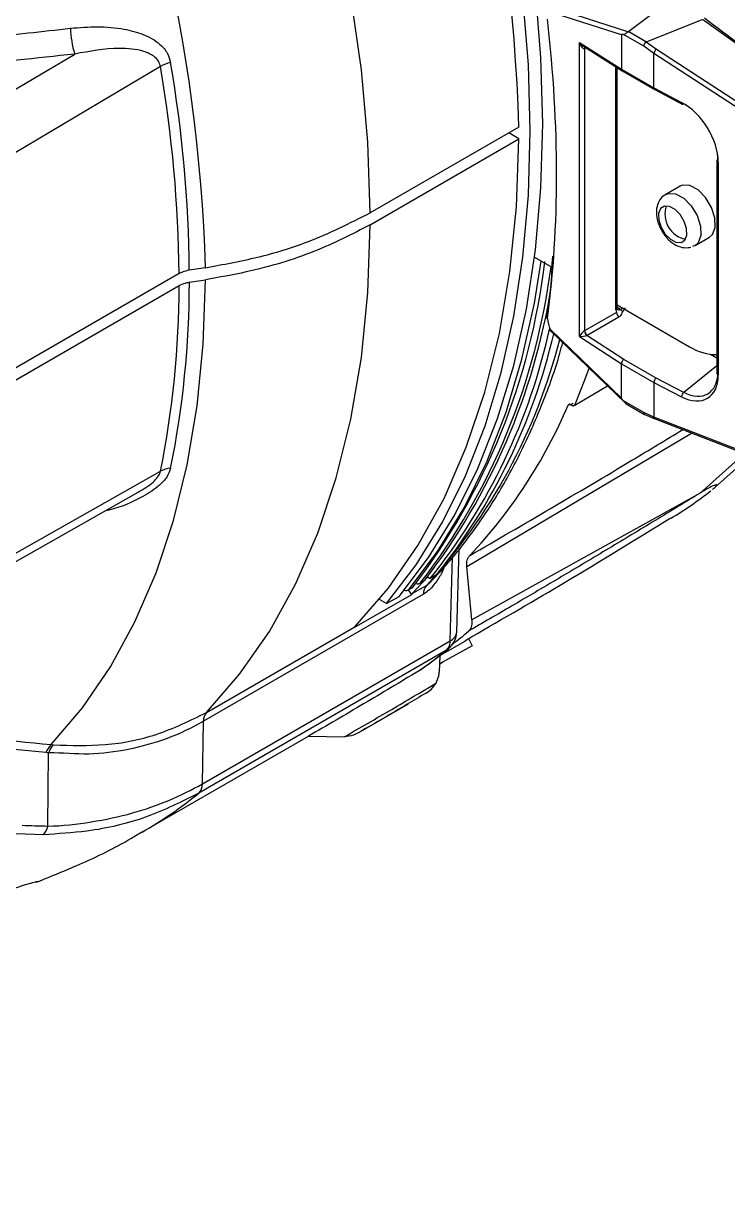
# Model space of a CAD drawing. Extents: x 16.7 to 113.1, y 4.5 to 84.5.
# Drawn here: x 82.06 to 83.977, y 62.056 to 65.207 of the extents above; entities that cross this region are included whole.
import ezdxf

# ---------------------------------------------------------------- set-up
doc = ezdxf.new("R2010")
doc.units = 0
doc.header["$MEASUREMENT"] = 0
doc.layers.add('OBJECT', color=7, linetype='CONTINUOUS')

msp = doc.modelspace()

# ---------------------------------------------------------------- linework, layer by layer
at = {"layer": 'OBJECT'}
for p, q in [((83.8187, 65.2673), (83.7073, 65.184)), ((83.6872, 65.1753), (83.4944, 65.237)), ((83.5041, 65.2481), (83.7062, 65.1834)), ((83.7552, 65.1564), (83.9068, 65.2165)), ((84.1122, 65.0703), (83.9082, 65.217)), ((83.6872, 65.1753), (83.6872, 65.0818)), ((83.7478, 65.1445), (83.693, 65.1762)), ((83.7073, 65.184), (83.7552, 65.1564)), ((83.5733, 65.1544), (83.6872, 65.0818)), ((83.5733, 64.3546), (83.5733, 65.1544)), ((83.5845, 65.144), (83.6892, 65.0772)), ((83.5917, 65.1393), (83.5871, 65.1375)), ((83.5871, 65.1375), (83.5871, 64.3703)), ((83.7755, 65.1246), (83.7478, 65.1445)), ((83.755, 65.1563), (83.7829, 65.1362)), ((83.7829, 65.1362), (84.087, 64.9382)), ((81.8582, 64.9197), (82.2005, 65.1229)), ((84.0799, 64.9265), (83.7755, 65.1247)), ((83.7755, 65.0307), (83.7755, 65.1246)), ((83.6723, 64.4271), (83.6723, 65.088)), ((83.6759, 64.4315), (83.6759, 65.0857)), ((83.6872, 65.0818), (83.7755, 65.0307)), ((83.6872, 65.0818), (83.6872, 65.0818)), ((83.6893, 65.0771), (83.7775, 65.0262)), ((83.7755, 65.0307), (83.8508, 64.9912)), ((83.7755, 65.0307), (83.7755, 65.0307)), ((83.7777, 65.0261), (83.8529, 64.9867)), ((83.4084, 64.9244), (83.0044, 64.6912)), ((83.4084, 64.8918), (83.3808, 64.9085)), ((83.0044, 64.6586), (83.4084, 64.8918)), ((83.9472, 64.8335), (83.9472, 64.2537)), ((83.9505, 64.8292), (83.9505, 64.2494)), ((83.8466, 64.7635), (83.8077, 64.7411)), ((83.8877, 64.6025), (83.9266, 64.625)), ((83.8876, 64.6025), (83.8807, 64.5997)), ((83.451, 64.5705), (83.4985, 64.543)), ((82.5561, 64.5418), (82.5122, 64.535)), ((82.4844, 64.5257), (79.1724, 62.6138)), ((82.5122, 64.5024), (82.5561, 64.5091)), ((79.1724, 62.5811), (82.4844, 64.4931)), ((83.6759, 64.4407), (83.8728, 64.327)), ((83.6845, 64.4283), (83.6759, 64.4333)), ((83.6737, 64.4202), (83.5871, 64.3703)), ((83.5942, 64.3581), (83.6807, 64.408)), ((83.6918, 64.4315), (83.6845, 64.4283)), ((83.4937, 64.3713), (83.6983, 64.1734)), ((83.6872, 64.1871), (83.4944, 64.3735)), ((83.5733, 64.3546), (83.6872, 64.2806)), ((83.6938, 64.2924), (83.5933, 64.3576)), ((83.9294, 64.3066), (83.9472, 64.2964)), ((83.6872, 64.1871), (83.6872, 64.2806)), ((83.6872, 64.2806), (83.7755, 64.2296)), ((83.6872, 64.2806), (83.6872, 64.2806)), ((83.7818, 64.2416), (83.6938, 64.2924)), ((83.9472, 64.275), (83.8569, 64.2029)), ((83.5602, 64.168), (83.6493, 64.2208)), ((83.7755, 64.2296), (83.7755, 64.1357)), ((83.7755, 64.2296), (83.8508, 64.1909)), ((83.8569, 64.2029), (83.7818, 64.2416)), ((83.5482, 64.1712), (83.5424, 64.1678)), ((83.5487, 64.1693), (83.5565, 64.1739)), ((83.5539, 64.1665), (83.5487, 64.1693)), ((83.7478, 64.1478), (83.693, 64.1794)), ((83.7006, 64.1717), (83.7502, 64.143)), ((83.7755, 64.1357), (83.7478, 64.1478)), ((83.7506, 64.1428), (83.7785, 64.1307)), ((84.0799, 64.0177), (83.7755, 64.1357)), ((83.7787, 64.1306), (84.0829, 64.0126)), ((83.267, 63.7292), (83.8783, 64.092)), ((84.0222, 64.0362), (83.901, 63.9289)), ((83.9352, 63.9387), (84.0385, 64.0298)), ((83.901, 63.9289), (83.2805, 63.5845)), ((83.2394, 63.5517), (83.2462, 63.778)), ((83.2216, 63.5275), (83.2282, 63.7555)), ((83.2805, 63.5845), (83.267, 63.7292)), ((83.1185, 63.6555), (83.1605, 63.701)), ((83.1185, 63.6555), (83.1573, 63.6779)), ((83.1392, 63.6838), (83.1498, 63.6899)), ((83.142, 63.6862), (83.1526, 63.6923)), ((83.16, 63.7013), (83.1675, 63.697)), ((83.1845, 63.7068), (83.1675, 63.697)), ((83.1491, 63.654), (82.5504, 63.3084)), ((82.9609, 63.5635), (83.1169, 63.6536)), ((83.0488, 63.6285), (83.0828, 63.6481)), ((83.1075, 63.6655), (83.118, 63.6715)), ((83.1167, 63.6537), (83.1079, 63.6657)), ((83.1103, 63.6678), (83.1208, 63.6739)), ((83.1185, 63.6555), (83.1167, 63.6537)), ((83.1167, 63.6537), (83.1169, 63.6536)), ((83.0488, 63.6285), (83.0291, 63.6399)), ((82.5586, 63.3323), (82.9626, 63.5655)), ((82.5478, 63.1385), (83.2216, 63.5275)), ((83.1934, 63.4877), (83.262, 63.5262)), ((83.2613, 63.5273), (83.2797, 63.5381)), ((83.2719, 63.5318), (83.2811, 63.514)), ((83.2115, 63.5019), (82.5377, 63.1129)), ((83.2811, 63.514), (83.1926, 63.4643)), ((83.2169, 63.5056), (83.2115, 63.5019)), ((83.1934, 63.487), (83.1918, 63.4417)), ((83.1926, 63.4641), (83.2008, 63.4689)), ((82.9733, 63.2779), (83.1083, 63.3557)), ((82.5478, 63.1385), (82.5504, 63.3084)), ((82.3834, 63.0066), (82.8363, 63.268)), ((82.8361, 63.2679), (82.9339, 63.2663)), ((82.1364, 63.245), (82.143, 63.2444)), ((82.1275, 63.0236), (82.1291, 63.2225)), ((82.1153, 62.9999), (82.0414, 63.0022)), ((82.0605, 62.8625), (82.1001, 62.8736))]:
    msp.add_line(p, q, dxfattribs=at)
at = {"layer": 'OBJECT', "flags": 128}
for points in [[(83.0488, 63.6285), (83.129, 63.7338), (83.2005, 63.8498), (83.263, 63.9759), (83.3164, 64.1117), (83.3604, 64.2565), (83.3948, 64.4097), (83.4195, 64.5708), (83.4344, 64.739), (83.4393, 64.9137), (83.4344, 65.094), (83.4195, 65.2794), (83.3948, 65.469), (83.3604, 65.6619), (83.3164, 65.8575), (83.263, 66.0549), (83.2005, 66.2533), (83.129, 66.4518), (83.0488, 66.6497)], [(83.0828, 63.6481), (83.1629, 63.7534), (83.2344, 63.8694), (83.297, 63.9955), (83.3504, 64.1313), (83.3944, 64.2761), (83.4288, 64.4293), (83.4534, 64.5904), (83.4683, 64.7586), (83.4733, 64.9333), (83.4683, 65.1136), (83.4534, 65.299), (83.4288, 65.4885), (83.3944, 65.6815), (83.3504, 65.8771), (83.297, 66.0745), (83.2344, 66.2729), (83.1629, 66.4714), (83.0828, 66.6693)], [(83.0044, 64.6912), (82.9979, 64.8828), (82.9802, 65.0798), (82.9515, 65.2814), (82.9119, 65.4866), (82.8616, 65.6943), (82.8008, 65.9038), (82.7298, 66.1139), (82.6489, 66.3237), (82.5586, 66.5322)], [(82.4336, 65.089), (82.2691, 64.9912), (81.5638, 64.5721), (79.0893, 63.1018)], [(82.9626, 63.5655), (83.0529, 63.6697), (83.1338, 63.7861), (83.2048, 63.9143), (83.2655, 64.0535), (83.3159, 64.2032), (83.3555, 64.3627), (83.3842, 64.5311), (83.4018, 64.7077), (83.4084, 64.8918)], [(83.9266, 64.625), (83.9346, 64.6321), (83.9424, 64.6515), (83.9416, 64.6774), (83.9325, 64.7059), (83.9163, 64.7326), (83.8957, 64.7535), (83.8736, 64.7653), (83.8535, 64.7663), (83.8466, 64.7635)], [(83.8079, 64.7412), (83.8146, 64.7439), (83.8347, 64.7429), (83.8568, 64.731), (83.8774, 64.7101), (83.8936, 64.6834), (83.9027, 64.655), (83.9035, 64.629), (83.8958, 64.6096), (83.8876, 64.6025)], [(83.804, 64.7093), (83.7937, 64.7025), (83.7884, 64.6891), (83.7889, 64.6713), (83.7952, 64.6517), (83.8063, 64.6334), (83.8205, 64.619), (83.8356, 64.6109), (83.8495, 64.6102), (83.8598, 64.617), (83.8651, 64.6303), (83.8646, 64.6481), (83.8583, 64.6677), (83.8472, 64.6861), (83.833, 64.7004), (83.8178, 64.7086), (83.804, 64.7093)], [(82.5586, 63.3323), (82.6489, 63.4365), (82.7298, 63.5529), (82.8008, 63.6811), (82.8616, 63.8203), (82.9119, 63.97), (82.9515, 64.1295), (82.9802, 64.2979), (82.9979, 64.4745), (83.0044, 64.6586)], [(83.1103, 63.6678), (83.1892, 63.7731), (83.2595, 63.8887), (83.3211, 64.0143), (83.3736, 64.1494), (83.4169, 64.2933), (83.4507, 64.4455), (83.4692, 64.56)], [(82.1364, 63.245), (82.2214, 63.345), (82.2975, 63.4565), (82.3644, 63.5789), (82.4216, 63.7118), (82.4689, 63.8544), (82.5062, 64.0062), (82.5333, 64.1664), (82.5499, 64.3343), (82.5561, 64.5091)], [(83.5602, 64.168), (83.5882, 64.2369), (83.6, 64.2686)], [(79.0893, 62.095), (79.2656, 62.1948), (79.9709, 62.5941), (82.4336, 63.9885)], [(79.0641, 62.056), (79.7017, 62.4172), (82.3735, 63.9311)], [(83.1526, 63.6923), (83.151, 63.6907), (83.1498, 63.6899)], [(83.1208, 63.6739), (83.1193, 63.6724), (83.118, 63.6715)]]:
    msp.add_lwpolyline(points, dxfattribs=at)
at = {"layer": 'OBJECT'}
for centre, radius, start, end in [((78.8449, 64.7939), 4.5653, 1.6388, 25.585), ((78.1543, 64.41), 4.4038, 1.7148, 25.2792), ((82.4282, 65.1958), 0.239, 180.6691, 197.7488), ((83.5929, 65.1374), 0.00619, 138.0804, 179.7259), ((83.5939, 65.1373), 0.00674, 142.7614, 178.146), ((82.4867, 64.9937), 0.109, 103.4506, 119.0976), ((78.993, 64.5024), 3.5193, 0.5305, 9.7724), ((78.9743, 64.4932), 3.5102, 0.5313, 9.7723), ((83.8555, 64.9906), 0.00467, 171.7443, 236.497), ((83.8546, 64.9906), 0.00424, 246.7359, 303.6449), ((83.9518, 64.8331), 0.00463, 119.49, 176.0522), ((83.9522, 64.8339), 0.00506, 185.2925, 250.02), ((83.8744, 64.6872), 0.0689, 160.733, 259.2616), ((81.6975, 64.7644), 1.793, 322.5433, 353.417), ((81.7282, 64.7715), 1.7823, 322.4893, 352.6837), ((79.9719, 64.5024), 2.5404, 348.5094, 359.9983), ((79.9507, 64.4932), 2.5337, 348.5093, 359.9974), ((81.7609, 64.7655), 1.7574, 322.3607, 350.9366), ((83.489, 64.4077), 0.00531, 120.2929, 170.4248), ((83.4937, 64.4072), 0.01, 172.4421, 180), ((83.4896, 64.4082), 0.00587, 176.3134, 234.7478), ((83.4937, 64.4072), 0.01, 180, 182.4655), ((83.488, 64.4074), 0.00438, 187.4752, 245.8008), ((83.6708, 64.432), 0.00516, 287.6282, 354.5152), ((83.6919, 64.4226), 0.0184, 187.4744, 232.5266), ((83.6775, 64.4186), 0.012, 34.8955, 54.5717), ((83.6963, 64.4358), 0.0137, 229.5407, 248.5227), ((81.8856, 64.7263), 1.644, 321.2361, 347.7716), ((83.6063, 64.3725), 0.0197, 187.2131, 229.0062), ((83.6054, 64.3727), 0.0184, 187.4754, 232.5246), ((82.0152, 64.7285), 1.5519, 317.3885, 345.752), ((81.9111, 64.7309), 1.6341, 321.1916, 346.9626), ((83.945, 64.4403), 0.1344, 237.4676, 270.91), ((83.9522, 64.2542), 0.00506, 185.2925, 250.02), ((83.8671, 64.1902), 0.0163, 128.7776, 177.8128), ((82.2594, 64.7159), 1.3952, 316.6904, 336.8701), ((82.4648, 63.9318), 0.0647, 93.1014, 118.8108), ((83.2124, 64.8604), 1.1712, 301.3846, 307.8126), ((83.1333, 63.6941), 0.0118, 246.186, 317.8121), ((83.1836, 63.6554), 0.0346, 139.6119, 182.4222), ((83.1016, 63.6758), 0.0118, 246.186, 317.8121), ((83.1778, 63.5537), 0.062, 309.1038, 358.3207), ((83.2092, 63.5557), 0.0308, 293.767, 352.4936), ((82.4964, 64.4626), 1.1947, 307.8385, 310.4418), ((83.1889, 63.5256), 0.0328, 313.6403, 3.298), ((82.4628, 64.4229), 1.1869, 304.5378, 309.112), ((82.585, 63.3098), 0.0346, 139.6119, 182.4222), ((82.1766, 63.203), 0.0581, 133.8192, 159.7768), ((82.1835, 63.2033), 0.0576, 134.6224, 160.5957), ((81.7937, 64.0275), 1.179, 300.0416, 309.127), ((82.5151, 63.1366), 0.0328, 313.6403, 3.298), ((82.079, 63.0336), 0.0495, 317.1455, 348.379)]:
    msp.add_arc(centre, radius, start, end, dxfattribs=at)
for centre, major_axis, ratio, start_param, end_param in [((81.2523, 66.2481), (-1.5577, 2.9995), 0.54529, 3.803221, 4.099553), ((79.6083, 66.4183), (13.5348, -9.6488), 0.094709, 1.299778, 1.31529), ((83.8177, 65.1398), (0.1305, -0.0357), 0.06024, 2.857382, 3.158052), ((83.6811, 65.1912), (0.0269, -0.0062), 0.221608, 5.957084, 6.097685), ((83.5807, 65.1582), (-0.0061, 0.0208), 0.380972, 1.644662, 3.12832), ((83.5807, 65.1582), (-0.0139, 0.0162), 0.382704, 1.480977, 2.240346), ((83.5807, 65.1418), (0.00998, -0.0013), 0.470077, 5.417555, 5.471635), ((83.7549, 65.1486), (0.00543, 0.00841), 0.541118, 0.864711, 2.383148), ((83.813, 65.1151), (0.0583, -0.041), 0.108829, 3.070323, 3.096503), ((83.7824, 65.1288), (0.00565, 0.00825), 0.488283, 0.880431, 2.392513), ((83.9165, 65.0324), (0.1409, -0.0924), 0.040839, 3.162007, 3.168361), ((83.6944, 65.0857), (0.00519, 0.00855), 0.594217, 2.369233, 3.154712), ((83.7824, 65.0349), (0.00482, 0.00876), 0.560658, 2.344748, 3.152958), ((83.8501, 64.881), (-0.0726, 0.1139), 0.608944, 3.904062, 5.467262), ((83.8568, 64.8853), (-0.0676, 0.1053), 0.60375, 5.317985, 5.465646), ((83.8568, 64.8853), (-0.0676, 0.1053), 0.60375, 3.902446, 4.043445), ((83.5868, 64.3702), (0.1107, 0.0629), 0.11127, 5.875651, 6.249662), ((83.5196, 64.3841), (-0.0231, 0.0444), 0.54529, 0.863818, 1.525649), ((83.6915, 64.4364), (0.0143, 0.0206), 0.62527, 2.408059, 2.785992), ((83.6851, 64.4408), (0.0094, 0.0118), 0.653417, 3.242256, 3.971132), ((83.5807, 64.3584), (0.0095, 0.0123), 0.262244, 0.597902, 2.08156), ((83.5807, 64.3748), (0.00993, 0.00183), 0.66592, 5.234349, 5.288429), ((83.5807, 64.3584), (0.0153, 0.0015), 0.233774, 4.17929, 5.662948), ((83.5813, 64.367), (0.02, 0.0017), 0.625176, 5.304504, 5.358584), ((83.6944, 64.2846), (0.00523, 0.00853), 0.591402, 0.888066, 2.371596), ((83.8501, 64.3019), (-0.0728, 0.1143), 0.605309, 2.338179, 3.901379), ((83.8568, 64.3062), (-0.0665, 0.1065), 0.60747, 2.343934, 3.907134), ((83.7824, 64.2338), (0.00479, 0.00878), 0.563255, 0.858917, 2.342447), ((83.8177, 64.0719), (0.1304, -0.1154), 0.036351, 3.173733, 3.474403), ((83.7549, 64.1519), (0.00451, 0.00894), 0.611471, 2.321597, 3.176109), ((83.9165, 64.0815), (0.141, -0.0544), 0.050809, 3.161195, 3.167549), ((83.7824, 64.1399), (0.00381, 0.00925), 0.627458, 2.280628, 3.1544), ((83.167, 63.6128), (0.0494, -0.0416), 0.566339, 3.102044, 3.171042), ((82.9854, 63.508), (-0.0134, 0.0629), 0.501611, 0.32389, 0.392888)]:
    msp.add_ellipse(centre, major_axis=major_axis, ratio=ratio, start_param=start_param, end_param=end_param, dxfattribs=at)
for points, knots in [([(81.4711, 65.1138), (81.5113, 65.1181), (81.7124, 65.1399), (81.9517, 65.1664), (82.1507, 65.1887), (82.1891, 65.193)], [0, 0, 0, 0, 0.167872, 0.839364, 1, 1, 1, 1]), ([(82.1891, 65.193), (82.2136, 65.195), (82.2626, 65.199), (82.3294, 65.1932), (82.3878, 65.1781), (82.4289, 65.1553), (82.4538, 65.127), (82.459, 65.1082), (82.4613, 65.0998)], [0, 0, 0, 0, 0.227374, 0.454238, 0.628217, 0.803357, 0.912623, 1, 1, 1, 1]), ([(83.693, 65.1762), (83.6941, 65.1762), (83.696, 65.1763), (83.6986, 65.1782), (83.7012, 65.1805), (83.7038, 65.1824), (83.7055, 65.1831), (83.7062, 65.1834)], [0, 0, 0, 0, 0.2815, 0.477143, 0.672465, 0.878459, 1, 1, 1, 1]), ([(82.4336, 65.089), (82.4322, 65.094), (82.4289, 65.1051), (82.4132, 65.1202), (82.378, 65.1354), (82.3045, 65.1418), (82.241, 65.1303), (82.2005, 65.1229)], [0, 0, 0, 0, 0.062412, 0.139208, 0.265335, 0.530913, 1, 1, 1, 1]), ([(82.2005, 65.1229), (82.096, 65.1115), (81.9377, 65.0942), (81.7794, 65.0774), (81.7256, 65.0716)], [0, 0, 0, 0, 0.660515, 1, 1, 1, 1]), ([(83.8084, 64.7408), (83.8072, 64.7403), (83.7999, 64.7376), (83.7905, 64.7258), (83.7828, 64.7076), (83.7815, 64.6849), (83.7876, 64.6585), (83.8022, 64.6313), (83.8229, 64.6097), (83.8457, 64.5975), (83.8641, 64.5953), (83.8734, 64.5972), (83.8757, 64.5977)], [0, 0, 0, 0, 0.018707, 0.1176449, 0.2126351, 0.3204296, 0.4494831, 0.5869874, 0.7263494, 0.8568765, 0.9645364, 1, 1, 1, 1]), ([(82.5561, 64.5418), (82.6039, 64.5506), (82.7007, 64.5683), (82.856, 64.6158), (82.9495, 64.6633), (83.0044, 64.6912)], [0, 0, 0, 0, 0.287513, 0.581795, 1, 1, 1, 1]), ([(83.0044, 64.6586), (82.9554, 64.6334), (82.854, 64.5813), (82.6974, 64.5342), (82.5933, 64.5157), (82.5561, 64.5091)], [0, 0, 0, 0, 0.375049, 0.776984, 1, 1, 1, 1]), ([(83.4863, 64.4122), (83.487, 64.4172), (83.4902, 64.4421), (83.4968, 64.4943), (83.4991, 64.5444), (83.5004, 64.5733)], [0, 0, 0, 0, 0.09544, 0.477224, 1, 1, 1, 1]), ([(82.5122, 64.535), (82.5056, 64.5336), (82.4953, 64.5315), (82.4873, 64.5273), (82.4844, 64.5257)], [0, 0, 0, 0, 0.643557, 1, 1, 1, 1]), ([(82.4844, 64.4931), (82.4898, 64.4957), (82.4982, 64.4998), (82.5085, 64.5017), (82.5122, 64.5024)], [0, 0, 0, 0, 0.643567, 1, 1, 1, 1]), ([(83.6765, 64.4285), (83.6765, 64.4285), (83.6765, 64.4285), (83.6761, 64.4287), (83.676, 64.4307), (83.6759, 64.4315)], [0, 0, 0, 0, 0.062947, 0.61458, 1, 1, 1, 1]), ([(83.6807, 64.408), (83.6826, 64.4093), (83.6867, 64.4122), (83.689, 64.4177), (83.6905, 64.4214), (83.6912, 64.4231)], [0, 0, 0, 0, 0.305418, 0.682483, 1, 1, 1, 1]), ([(83.4944, 64.3735), (83.4944, 64.3735), (83.4941, 64.3732), (83.4936, 64.3724), (83.4933, 64.3716), (83.4937, 64.3715), (83.4938, 64.3714)], [0, 0, 0, 0, 0.024816, 0.292586, 0.805176, 1, 1, 1, 1]), ([(83.1681, 63.6871), (83.1809, 63.7007), (83.2221, 63.7441), (83.2861, 63.8248), (83.357, 63.9323), (83.4202, 64.0489), (83.4744, 64.1749), (83.5102, 64.2718), (83.5251, 64.3288), (83.5276, 64.3385)], [0, 0, 0, 0, 0.079561, 0.255471, 0.431725, 0.608505, 0.785788, 0.96351, 1, 1, 1, 1]), ([(83.5424, 64.1678), (83.5426, 64.1681), (83.5429, 64.1688), (83.5436, 64.1694), (83.5445, 64.1699), (83.5454, 64.1701), (83.5465, 64.1701), (83.5476, 64.1698), (83.5483, 64.1695), (83.5487, 64.1693)], [0, 0, 0, 0, 0.1443771, 0.288714, 0.433066, 0.5774136, 0.7217669, 0.8591023, 1, 1, 1, 1]), ([(83.5602, 64.168), (83.56, 64.1677), (83.5597, 64.167), (83.559, 64.1663), (83.5581, 64.1659), (83.5572, 64.1657), (83.5561, 64.1657), (83.555, 64.166), (83.5542, 64.1663), (83.5539, 64.1665)], [0, 0, 0, 0, 0.14386, 0.287723, 0.431551, 0.57538, 0.719226, 0.857748, 1, 1, 1, 1]), ([(83.693, 64.1794), (83.6941, 64.1782), (83.696, 64.1761), (83.6984, 64.1731), (83.6999, 64.1722), (83.7006, 64.1718)], [0, 0, 0, 0, 0.447453, 0.758426, 1, 1, 1, 1]), ([(83.2746, 63.7589), (83.3484, 63.8017), (83.496, 63.8874), (83.689, 64.0017), (83.808, 64.0736), (83.854, 64.1014)], [0, 0, 0, 0, 0.380247, 0.760471, 1, 1, 1, 1]), ([(82.4613, 63.9964), (82.4585, 63.9883), (82.4528, 63.9722), (82.4271, 63.945), (82.3754, 63.9117), (82.3229, 63.8893), (82.2875, 63.8814), (82.2845, 63.8807)], [0, 0, 0, 0, 0.143825, 0.286943, 0.531667, 0.959784, 1, 1, 1, 1]), ([(82.3731, 63.9316), (82.3875, 63.94), (82.4078, 63.9518), (82.4263, 63.9717), (82.4321, 63.9821), (82.4334, 63.9873), (82.4336, 63.9885)], [0, 0, 0, 0, 0.539764, 0.759334, 0.946999, 1, 1, 1, 1]), ([(83.901, 63.9289), (83.8576, 63.9024), (83.7723, 63.8502), (83.6441, 63.7729), (83.5165, 63.6967), (83.3917, 63.6232), (83.3103, 63.576), (83.2714, 63.5534)], [0, 0, 0, 0, 0.206023, 0.404822, 0.608638, 0.812834, 1, 1, 1, 1]), ([(83.9385, 63.942), (83.9404, 63.9437), (83.9473, 63.9494), (83.9476, 63.9525), (83.9384, 63.9498), (83.9207, 63.9406), (83.9065, 63.9322), (83.901, 63.9289)], [0, 0, 0, 0, 0.100168, 0.350187, 0.610611, 0.848816, 1, 1, 1, 1]), ([(83.2797, 63.5381), (83.3657, 63.5878), (83.5479, 63.6932), (83.727, 63.8036), (83.8216, 63.862)], [0, 0, 0, 0, 0.47183, 1, 1, 1, 1]), ([(83.267, 63.7292), (83.2668, 63.7325), (83.2664, 63.7413), (83.269, 63.7518), (83.2731, 63.7569), (83.2746, 63.7589)], [0, 0, 0, 0, 0.263885, 0.7231, 1, 1, 1, 1]), ([(83.2042, 63.726), (83.2036, 63.7239), (83.1998, 63.7119), (83.186, 63.6907), (83.1678, 63.6668), (83.1545, 63.6577), (83.1491, 63.654)], [0, 0, 0, 0, 0.069376, 0.414955, 0.763408, 1, 1, 1, 1]), ([(83.1573, 63.6779), (83.1592, 63.6791), (83.1629, 63.6816), (83.1665, 63.6853), (83.1682, 63.687)], [0, 0, 0, 0, 0.519856, 1, 1, 1, 1]), ([(83.2805, 63.5845), (83.2806, 63.5789), (83.2807, 63.5678), (83.2762, 63.5581), (83.2724, 63.5544), (83.2714, 63.5534)], [0, 0, 0, 0, 0.425025, 0.850048, 1, 1, 1, 1]), ([(83.138, 63.4465), (83.1561, 63.4593), (83.1828, 63.4783), (83.2086, 63.4989), (83.2169, 63.5056)], [0, 0, 0, 0, 0.674955, 1, 1, 1, 1]), ([(83.1357, 63.4451), (83.1108, 63.4301), (83.0611, 63.4001), (82.9614, 63.3408), (82.8862, 63.297), (82.8361, 63.2679)], [0, 0, 0, 0, 0.250124, 0.500247, 1, 1, 1, 1]), ([(83.1831, 63.412), (83.1862, 63.4189), (83.1907, 63.4289), (83.1915, 63.4386), (83.1918, 63.4417)], [0, 0, 0, 0, 0.681912, 1, 1, 1, 1]), ([(82.9339, 63.2663), (82.9769, 63.291), (83.0603, 63.3391), (83.143, 63.3882), (83.1831, 63.412)], [0, 0, 0, 0, 0.515589, 1, 1, 1, 1]), ([(83.1559, 63.3847), (83.1559, 63.3848), (83.1611, 63.388), (83.1717, 63.3956), (83.1792, 63.4063), (83.1831, 63.412)], [0, 0, 0, 0, 0.0055, 0.474179, 1, 1, 1, 1]), ([(83.1559, 63.3847), (83.1388, 63.3747), (83.0782, 63.3387), (83.0173, 63.3034), (82.9735, 63.278)], [0, 0, 0, 0, 0.2808138, 1, 1, 1, 1]), ([(82.143, 63.2444), (82.1903, 63.2429), (82.2862, 63.2398), (82.428, 63.2681), (82.5141, 63.3104), (82.5586, 63.3323)], [0, 0, 0, 0, 0.319145, 0.647516, 1, 1, 1, 1]), ([(82.1221, 63.2231), (81.97, 63.2383), (81.6875, 63.2664), (81.4051, 63.2952), (81.2747, 63.3085)], [0, 0, 0, 0, 0.538434, 1, 1, 1, 1]), ([(81.3083, 63.3275), (81.3188, 63.3265), (81.4721, 63.311), (81.7482, 63.2834), (82.0136, 63.2571), (82.1364, 63.245)], [0, 0, 0, 0, 0.0381367, 0.5553096, 1, 1, 1, 1]), ([(82.5504, 63.3084), (82.5504, 63.3084), (82.5189, 63.2902), (82.4529, 63.259), (82.3483, 63.2299), (82.2388, 63.2148), (82.1676, 63.2225), (82.1291, 63.2225), (82.1291, 63.2225)], [0, 0, 0, 0, 0.0000045, 0.2546803, 0.5093557, 0.7546737, 0.9999956, 1, 1, 1, 1]), ([(82.9735, 63.278), (82.9734, 63.2779), (82.9686, 63.2752), (82.9563, 63.2689), (82.9423, 63.2673), (82.9339, 63.2663)], [0, 0, 0, 0, 0.004832, 0.40487, 1, 1, 1, 1]), ([(82.1291, 63.2225), (82.1291, 63.2225), (82.1269, 63.223), (82.1245, 63.2231), (82.1221, 63.2231)], [0, 0, 0, 0, 0.00031, 1, 1, 1, 1]), ([(82.5377, 63.1129), (82.4912, 63.0896), (82.397, 63.0424), (82.2524, 63.0084), (82.155, 63.0024), (82.1153, 62.9999)], [0, 0, 0, 0, 0.365475, 0.741466, 1, 1, 1, 1]), ([(82.1275, 63.0236), (82.1275, 63.0236), (82.1674, 63.0236), (82.2465, 63.0334), (82.3909, 63.0633), (82.4894, 63.1048), (82.5478, 63.1385), (82.5478, 63.1385)], [0, 0, 0, 0, 0.000004, 0.259099, 0.518181, 0.999995, 1, 1, 1, 1]), ([(82.0575, 63.0257), (82.0807, 63.0247), (82.1038, 63.0236), (82.1275, 63.0236), (82.1275, 63.0236)], [0, 0, 0, 0, 0.999971, 1, 1, 1, 1]), ([(82.0962, 62.8708), (82.1357, 62.8867), (82.2233, 62.9219), (82.3194, 62.9684), (82.3737, 63.0019), (82.3837, 63.008)], [0, 0, 0, 0, 0.399762, 0.889433, 1, 1, 1, 1]), ([(81.8086, 62.8249), (81.8598, 62.825), (81.9458, 62.8251), (82.0275, 62.8517), (82.0605, 62.8625)], [0, 0, 0, 0, 0.595798, 1, 1, 1, 1])]:
    msp.add_open_spline(points, degree=3, knots=knots, dxfattribs=at)

doc.saveas('drawing.dxf')
